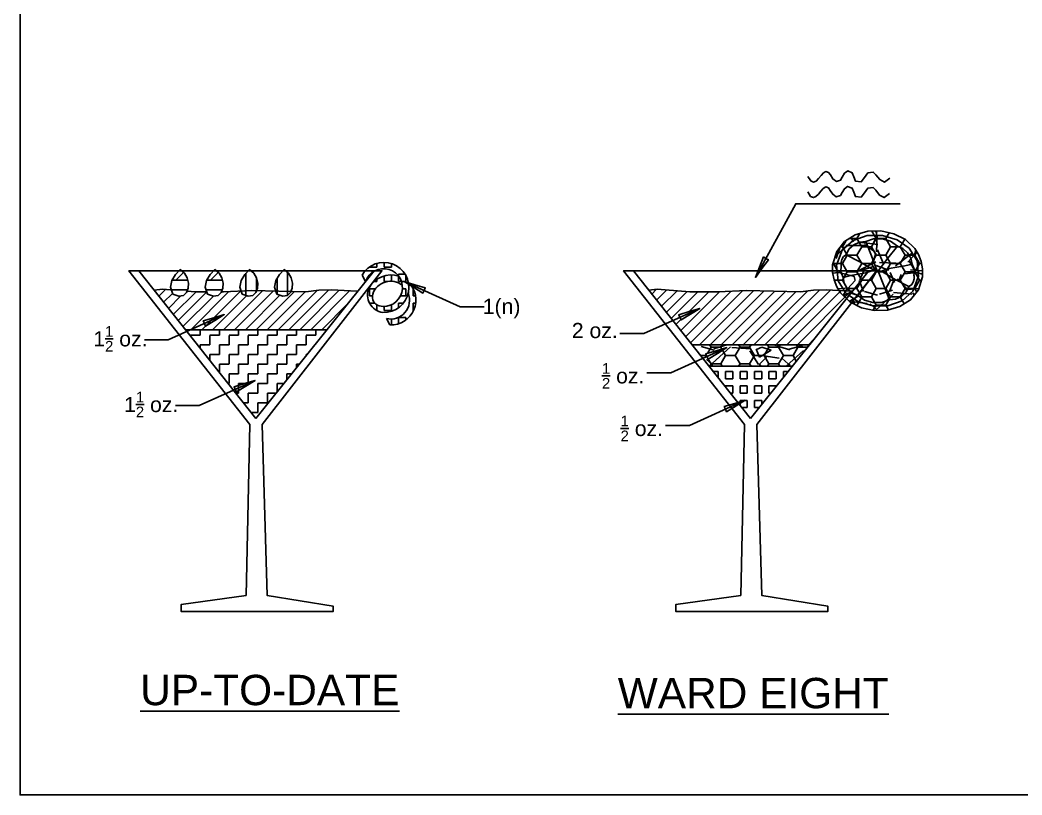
# Model space of a CAD drawing. Header units: metres. Extents: x 0 to 16.5, y 0 to 11.5.
# Drawn here: x 0.01 to 3.31, y 0.01 to 2.562 of the extents above; entities that cross this region are included whole.
import ezdxf

# ---------------------------------------------------------------- set-up
doc = ezdxf.new("R2010")
doc.units = ezdxf.units.M
for name, color, linetype in [('angostura', 23, 'Continuous'), ('bourbon - whiskey', 35, 'Continuous'), ('lemon juice', 51, 'Continuous'), ('orange juice', 30, 'Continuous'), ('sherry', 53, 'Continuous'), ('triple sec', 200, 'Continuous')]:
    doc.layers.add(name, color=color, linetype=linetype)
doc.styles.get("Standard").update_dxf_attribs({"font": 'arial.ttf'})
pattern_1 = [(45, (0, 0), (-0.0179605122421383, 0.01796051224213831), [])]

# ---------------------------------------------------------------- blocks, each defined once
blk = doc.blocks.new('A$C3C0D392B')
blk.add_lwpolyline([(0, 0), (-0.1842500000000005, -0.08290000000000042), (-0.2625799999999998, -0.08290000000000042)])
blk.add_lwpolyline([(-0.06531999999999982, -0.02941000000000216), (-0.06911999999999985, -0.02083999999999975), (-0.03454999999999941, -0.01041999999999987), (0, 0), (-0.03069999999999951, -0.018930000000001), (-0.06146999999999991, -0.03788000000000125), (-0.06531999999999982, -0.02941000000000216)], close=True)
blk = doc.blocks.new('A$C58052D40')
for points in [[(0.1892300000000002, 0.7974199999999989), (0.1989999999999998, 0.782449999999999), (0.2080599999999997, 0.7782299999999971), (0.2165800000000004, 0.7817399999999992), (0.2247699999999995, 0.7899899999999977), (0.2327399999999997, 0.8000299999999996), (0.2407199999999996, 0.8087699999999991), (0.2488600000000005, 0.8133199999999974), (0.2573699999999999, 0.8106099999999987), (0.2634500000000006, 0.802089999999998), (0.2720199999999995, 0.7891799999999982), (0.2831500000000009, 0.7807699999999986), (0.2969299999999997, 0.7854899999999994), (0.3025099999999998, 0.7949899999999985), (0.3100000000000005, 0.807739999999999), (0.3206900000000008, 0.8153799999999976), (0.3357700000000001, 0.8096299999999985), (0.3409300000000002, 0.7960699999999985), (0.3466199999999997, 0.7815899999999978), (0.3651800000000005, 0.7798499999999997), (0.3761299999999999, 0.7938499999999991), (0.3868799999999997, 0.8093099999999982), (0.4048800000000004, 0.81175), (0.4136799999999994, 0.8026299999999971), (0.4262200000000007, 0.7868499999999976), (0.4415600000000008, 0.7785399999999978), (0.458870000000001, 0.791999999999998)], [(0.45838, 0.7412099999999988), (0.4410799999999995, 0.7278199999999977), (0.4257200000000001, 0.7360599999999984), (0.4131300000000007, 0.7519099999999987), (0.4043399999999995, 0.7610199999999985), (0.386330000000001, 0.7585699999999989), (0.3756500000000003, 0.7431099999999979), (0.3646899999999995, 0.7291099999999986), (0.3461300000000005, 0.7307999999999986), (0.3403799999999997, 0.7452799999999975), (0.3352299999999993, 0.7589099999999984), (0.3201499999999999, 0.7646599999999992), (0.30945, 0.7569999999999979), (0.3019700000000007, 0.7442499999999974), (0.2964400000000005, 0.7347699999999975), (0.2826599999999999, 0.7300399999999989), (0.2715399999999999, 0.7384499999999985), (0.2629099999999998, 0.7513099999999984), (0.2568300000000008, 0.7598199999999977), (0.24831, 0.7625399999999978), (0.2402300000000004, 0.758029999999998), (0.2322600000000001, 0.74925), (0.2242300000000004, 0.7392699999999977), (0.2160899999999994, 0.7310199999999973), (0.207510000000001, 0.7274899999999977), (0.1984500000000011, 0.7317299999999989), (0.1887399999999992, 0.7466999999999988)], [(0.4930000000000003, 0.7073099999999997), (0.1497299999999999, 0.7073099999999997), (0.01670000000000016, 0.464739999999999)]]:
    blk.add_lwpolyline(points)
blk.add_lwpolyline([(0.0429700000000004, 0.5320199999999993), (0.02983000000000047, 0.4983799999999974), (0.01670000000000016, 0.464739999999999), (0.03796999999999962, 0.4939299999999989), (0.05930000000000035, 0.5230599999999974), (0.0511600000000012, 0.5275699999999972), (0.0429700000000004, 0.5320199999999993)], close=True)
blk = doc.blocks.new('A$C7E895C52')
for points in [[(0.2354999999999983, 0.004050000000002996), (0.2354999999999983, 0.004050000000002996), (0.2297999999999973, 0.04335000000000377), (0.2169749999999979, 0.07995000000000374), (0.1983749999999986, 0.1127250000000046), (0.1751999999999967, 0.140625), (0.1218749999999993, 0.1785750000000021), (0.0591749999999962, 0.1995000000000005), (-0.007725000000000648, 0.2040000000000006), (-0.07387500000000102, 0.1925999999999988), (-0.1338750000000033, 0.1658250000000017), (-0.182850000000002, 0.1242750000000044), (-0.2153250000000035, 0.06832500000000152), (-0.2263500000000036, -0.001350000000002183), (-0.2263500000000036, -0.001350000000002183)], [(0.2150999999999996, 0.0009750000000039449), (0.1960499999999996, 0.08055000000000234), (0.1478999999999964, 0.1371750000000027), (0.0804749999999963, 0.1709250000000004), (0.003374999999998352, 0.1819500000000005), (-0.07357500000000528, 0.1701750000000004), (-0.140625, 0.1357500000000016), (-0.1881750000000011, 0.07867500000000405), (-0.2062500000000007, -0.0008999999999979025)], [(0.08654999999999902, 0.1399499999999989), (0.04852499999999793, 0.1590750000000014), (0.004649999999998045, 0.1653750000000045), (-0.0388500000000036, 0.1587750000000021), (-0.07605000000000217, 0.1392749999999978)], [(-0.07605000000000217, 0.1392749999999978), (-0.1065749999999994, 0.1317000000000021), (-0.134400000000003, 0.1138500000000029), (-0.1551000000000045, 0.08850000000000335), (-0.164475000000003, 0.05865000000000009)], [(-0.07605000000000217, 0.1392749999999978), (-0.03750000000000142, 0.07162500000000449), (0.001124999999998266, 0.003750000000000142)], [(0.009149999999998215, 0.002700000000000813), (0.04799999999999827, 0.07124999999999915), (0.08654999999999902, 0.1399499999999989)], [(0.1734000000000009, 0.06015000000000015), (0.1628999999999969, 0.08924999999999983), (0.142799999999994, 0.1140000000000043), (0.1162500000000009, 0.1319250000000025), (0.08654999999999902, 0.1399499999999989)], [(-0.164475000000003, 0.05865000000000009), (-0.1770000000000032, 0.04770000000000252), (-0.1834500000000006, 0.03240000000000265), (-0.1850250000000031, 0.01522500000000093), (-0.1827000000000041, -0.001574999999995441)], [(-0.02025000000000432, 0.003375000000001904), (-0.09082500000000238, 0.03337499999999949), (-0.164475000000003, 0.05865000000000009)], [(0.1734000000000009, 0.06015000000000015), (0.1376999999999953, 0.04560000000000031), (0.09937499999999844, 0.03382500000000022), (0.06187499999999702, 0.02114999999999867), (0.02872499999999789, 0.003675000000001205), (0.0268499999999996, -7.499999999893703e-05)], [(0.1915499999999994, 0.001650000000005036), (0.1891499999999979, 0.03330000000000055), (0.1734000000000009, 0.06015000000000015)], [(-0.2263500000000036, -0.001350000000002183), (-0.2263500000000036, -0.001350000000002183), (-0.2206500000000027, -0.04064999999999941), (-0.2078249999999997, -0.07724999999999937), (-0.1892250000000004, -0.1100250000000003), (-0.166050000000002, -0.1379249999999992), (-0.1127250000000046, -0.1758749999999978), (-0.05002499999999799, -0.1967999999999961), (0.01687499999999886, -0.2012999999999963), (0.08302499999999924, -0.189899999999998), (0.143024999999998, -0.1631250000000009), (0.1920000000000002, -0.121575), (0.2244749999999982, -0.06562499999999716), (0.2354999999999983, 0.004050000000002996), (0.2354999999999983, 0.004050000000002996)], [(-0.2059500000000014, 0.001725000000000421), (-0.1869000000000014, -0.07784999999999798), (-0.1387500000000017, -0.1344749999999983), (-0.07132500000000164, -0.1682249999999996), (0.005774999999999864, -0.1792499999999997), (0.08272499999999994, -0.1674749999999996), (0.1497749999999982, -0.1330499999999972), (0.1973249999999993, -0.07597499999999968), (0.2153999999999954, 0.003600000000002268)], [(-0.1824000000000012, 0.001049999999999329), (-0.1799999999999997, -0.03059999999999974), (-0.1642500000000027, -0.05744999999999578)], [(-0.1642500000000027, -0.05744999999999578), (-0.1285500000000006, -0.04289999999999949), (-0.09022500000000377, -0.03112499999999585), (-0.05272500000000235, -0.01844999999999786), (-0.01957500000000323, -0.0009749999999968395), (-0.01770000000000493, 0.00277499999999975)], [(0, 0), (-0.0388500000000036, -0.06854999999999833), (-0.07740000000000435, -0.1372499999999981)], [(-0.02025000000000432, 0.003375000000001904), (0.001124999999998266, 0.003750000000000142)], [(0, 0), (-0.01770000000000493, 0.00277499999999975)], [(0, 0), (0.008024999999996396, -0.001049999999999329)], [(0.009149999999998215, 0.002700000000000813), (0.001124999999998266, 0.003750000000000142)], [(0.009149999999998215, 0.002700000000000813), (0.0268499999999996, -7.499999999893703e-05)], [(0.1736249999999977, -0.05594999999999928), (0.1861499999999978, -0.04500000000000171), (0.1925999999999988, -0.02969999999999828), (0.1941749999999978, -0.01252499999999657), (0.1918499999999987, 0.004274999999999807)], [(0.02939999999999898, -0.0006750000000010914), (0.008024999999996396, -0.001049999999999329)], [(0.08519999999999683, -0.136574999999997), (0.04664999999999964, -0.06892500000000013), (0.008024999999996396, -0.001049999999999329)], [(0.02939999999999898, -0.0006750000000010914), (0.09997499999999704, -0.03067499999999868), (0.1736249999999977, -0.05594999999999928)], [(-0.1642500000000027, -0.05744999999999578), (-0.1537500000000023, -0.08654999999999902), (-0.1336499999999994, -0.1113), (-0.1071000000000026, -0.1292249999999981), (-0.07740000000000435, -0.1372499999999981)], [(0.08519999999999683, -0.136574999999997), (0.1157249999999976, -0.1289999999999978), (0.1435499999999976, -0.1111500000000021), (0.1642499999999991, -0.08579999999999899), (0.1736249999999977, -0.05594999999999928)], [(-0.07740000000000435, -0.1372499999999981), (-0.03937499999999972, -0.156374999999997), (0.004500000000000171, -0.1626750000000001), (0.04799999999999827, -0.1560750000000013), (0.08519999999999683, -0.136574999999997)]]:
    blk.add_lwpolyline(points)

msp = doc.modelspace()

# ---------------------------------------------------------------- hatches: boundary and pattern name
at = {"layer": 'angostura'}
h = msp.add_hatch(dxfattribs=at)
h.set_pattern_fill('DOLMIT', color=256, scale=0.005, style=0)
h.set_pattern_definition([(0, (-8.144536432651535, -4.675999999999998), (0, 0.03175), []), (45, (-8.144536432651535, -4.675999999999998), (-0.06349995671750493, 0.06349995671750494), [0.04490130000000001, -0.0898025])])
h.paths.add_polyline_path([(0.5609486987172922, 1.71366314787353), (0.5517486987172924, 1.729163147873529), (0.5426843749670582, 1.736427464070526), (0.5338590931949665, 1.736427464070526), (0.5222486987172954, 1.724063147873526), (0.5101486987172952, 1.704063147873527), (0.505648698717295, 1.682163147873525), (0.5130486987172955, 1.65986314787353), (0.5328486987172973, 1.652763147873527), (0.5481486987172954, 1.655163147873525), (0.5585486987172943, 1.664763147873528), (0.564248698717297, 1.679163147873534), (0.5651486987172949, 1.696163147873524)])
h.paths.add_polyline_path([(0.5376486987172968, 1.740463147873526), (0.5338590931949665, 1.736427464070525), (0.5426843749670565, 1.736427464070525)])
h = msp.add_hatch(dxfattribs=at)
h.set_pattern_fill('DOLMIT', color=256, scale=0.005, style=0)
h.set_pattern_definition([(0, (-8.030436432651534, -4.675999999999998), (0, 0.03175), []), (45, (-8.030436432651534, -4.675999999999998), (-0.06349995671750493, 0.06349995671750494), [0.04490130000000001, -0.0898025])])
h.paths.add_polyline_path([(0.6750486987172928, 1.71366314787353), (0.6658486987172929, 1.729163147873529), (0.6567843749670588, 1.736427464070526), (0.647959093194967, 1.736427464070526), (0.6363486987172959, 1.724063147873526), (0.6242486987172957, 1.704063147873527), (0.6197486987172955, 1.682163147873525), (0.6271486987172961, 1.65986314787353), (0.6469486987172979, 1.652763147873527), (0.662248698717296, 1.655163147873525), (0.6726486987172948, 1.664763147873528), (0.6783486987172975, 1.679163147873534), (0.6792486987172954, 1.696163147873524)])
h.paths.add_polyline_path([(0.6517486987172973, 1.740463147873526), (0.647959093194967, 1.736427464070525), (0.656784374967057, 1.736427464070525)])
at = {"layer": 'bourbon - whiskey'}
h = msp.add_hatch(dxfattribs=at)
h.set_pattern_fill('ANSI31', color=256, scale=0.008, style=0)
h.set_pattern_definition(pattern_1)
h.paths.add_polyline_path([(1.020794269895589, 1.542605904475943), (1.121929597578728, 1.668885532165213), (1.119542847143908, 1.66897971338694), (1.035882847143927, 1.673869713386937), (0.9939428471439312, 1.67228971338694), (0.9517928471439258, 1.667569713386938), (0.9025937131472415, 1.668666342222865), (0.9010486987172954, 1.664763147873528), (0.8906486987172963, 1.655163147873525), (0.8754486987172961, 1.652763147873527), (0.8555486987172967, 1.659863147873529), (0.8522102836995432, 1.669789368526315), (0.7894916090764963, 1.671187342465193), (0.7869486987172948, 1.664763147873528), (0.7765486987172957, 1.655163147873525), (0.7613486987172955, 1.652763147873528), (0.7414486987172962, 1.659863147873528), (0.7380467948001684, 1.669978142187121), (0.6808028471439214, 1.667469713386938), (0.6739229555112943, 1.667477059774159), (0.6728486987172944, 1.664763147873528), (0.6624486987172957, 1.655163147873525), (0.6472486987172952, 1.652763147873527), (0.6273486987172956, 1.659863147873529), (0.6247703139517816, 1.667529545242989), (0.5871528471439295, 1.667569713386937), (0.56051954166324, 1.669742119526442), (0.5585486987172944, 1.664763147873528), (0.5481486987172955, 1.655163147873525), (0.532848698717296, 1.652763147873527), (0.5130486987172956, 1.659863147873529), (0.5083586267274771, 1.673996743194196), (0.5059928471439267, 1.674189713386939), (0.4931928471439184, 1.675009713386936), (0.480162847143927, 1.675759713386938), (0.4606928471439272, 1.674139713386937), (0.4515962634819747, 1.672935802482254), (0.5547724249008877, 1.542605904475944)])
h = msp.add_hatch(dxfattribs=at)
h.set_pattern_fill('ANSI31', color=256, scale=0.008, style=0)
h.set_pattern_definition(pattern_1)
h.paths.add_polyline_path([(2.40259013367424, 1.67153971338694), (2.309710133674236, 1.667469713386937), (2.216060133674242, 1.667569713386937), (2.134900133674245, 1.674189713386939), (2.122100133674241, 1.675009713386937), (2.109070133674239, 1.675759713386938), (2.089600133674234, 1.674139713386937), (2.080503550012287, 1.672935802482254), (2.159816253680932, 1.572749708741375), (2.183299950018664, 1.583315778898216), (2.179507502700297, 1.591868745613588), (2.214077502700297, 1.602288745613588), (2.248627502700297, 1.612708745613588), (2.217927502700297, 1.593778745613587), (2.187157502700297, 1.574828745613587), (2.183299792510844, 1.583315708030382), (2.159816253680933, 1.572749708741375), (2.222790133997764, 1.493202463661855), (2.61013513334694, 1.493202463661855), (2.75083688410904, 1.668885532165212), (2.748450133674253, 1.668979713386938), (2.664790133674239, 1.673869713386937), (2.622850133674237, 1.67228971338694), (2.580700133674239, 1.667569713386937)])
at = {"layer": 'lemon juice'}
h = msp.add_hatch(dxfattribs=at)
h.set_pattern_fill('HONEY', color=256, scale=0.01, style=0)
h.set_pattern_definition([(0, (1.305543375125389, -4.646347759502133), (0.047625, 0.0274963), [0.03175, -0.0635]), (120, (1.305543375125389, -4.646347759502133), (-0.04762499431007806, 0.02749630985523391), [0.03174999999999998, -0.06349999999999996]), (59.99999999999999, (1.305543375125389, -4.646347759502133), (5.689921946938625e-09, 0.05499260985523389), [-0.0635, 0.03175])])
h.paths.add_polyline_path([(2.795394469928704, 1.832734216615668), (2.775133868182682, 1.830724945220404), (2.755645817275114, 1.821881776273137), (2.740023563317797, 1.807570241517451), (2.731237171518267, 1.789320971621685), (2.776064574711006, 1.766268671865612), (2.81848192652332, 1.740475873712028), (2.832210150084514, 1.738725000927511), (2.81378876619266, 1.785805171897221)], flags=0)
h.paths.add_polyline_path([(2.821042050015685, 1.841761119508146), (2.795394469928704, 1.832734216615669), (2.81378876619266, 1.785805171897221), (2.832210150084514, 1.738725000927511), (2.837253331653737, 1.737304809960331), (2.868527002018619, 1.777600514805008), (2.899622458504204, 1.818020258273003), (2.877044328826529, 1.833814223740525), (2.849523897786678, 1.841937148348534)], flags=0)
h.paths.add_polyline_path([(2.868527002018654, 1.777600514805092), (2.837253331653738, 1.737304809960331), (2.848333843801046, 1.733878308873852), (2.849884326592983, 1.736105982363277), (2.872748757126585, 1.744212888210064), (2.8979527671215, 1.748839601682378), (2.923601454095113, 1.752812905792382), (2.947827003192895, 1.758808457300984), (2.943811172510777, 1.778428640055326), (2.93324016461154, 1.796156368900734), (2.917901389185237, 1.81011267863398), (2.899622458504203, 1.818020258273003)], flags=0)
h.paths.add_polyline_path([(2.897952767121426, 1.748839601682367), (2.872748757126585, 1.744212888210065), (2.849884326592983, 1.736105982363277), (2.848333843801045, 1.733878308873852), (2.837253331653796, 1.73730480996031), (2.832210150084523, 1.738725000927511), (2.818481926523316, 1.740475873712028), (2.776064574711008, 1.766268671865603), (2.731237171518268, 1.789320971621686), (2.740023563317797, 1.807570241517451), (2.755645817275111, 1.821881776273135), (2.775133868182679, 1.830724945220401), (2.795394469928706, 1.83273421661567), (2.821042050015683, 1.841761119508148), (2.849523897786677, 1.841937148348535), (2.877044328826532, 1.833814223740526), (2.899622458504207, 1.818020258273002), (2.917901389185238, 1.810112678633981), (2.93324016461154, 1.796156368900732), (2.943811172510777, 1.778428640055323), (2.947827003192896, 1.758808457300985), (2.923601454095119, 1.75281290579238)], flags=0)
h.paths.add_polyline_path([(2.892328890616973, 1.707463602165255), (2.937156293809707, 1.684411302409172), (2.928369902010179, 1.666162032513407), (2.912747648052862, 1.65185049775772), (2.893259597145303, 1.643007328810457), (2.872998995399268, 1.640998057415187), (2.847351415312292, 1.63197115452271), (2.818869567541299, 1.631795125682325), (2.791349136501444, 1.639918050290336), (2.768771006823768, 1.655712015757854), (2.750492076142739, 1.663619595396878), (2.735153300716436, 1.677575905130125), (2.724582292817196, 1.695303633975533), (2.720566462135082, 1.714923816729874), (2.744792011232857, 1.720919368238476), (2.770440698206528, 1.724892672348485), (2.795644708201392, 1.729519385820791), (2.81850913873499, 1.737626291667579), (2.820059621526929, 1.739853965157006), (2.831140133674295, 1.736427464070512), (2.836183315243459, 1.735007273103346), (2.849911538804657, 1.733256400318829)], flags=0)
h.paths.add_polyline_path([(2.964237371516666, 1.769767269182045), (2.938666114064339, 1.810527709194761), (2.898616037892793, 1.838429413112922), (2.850251085360838, 1.852674223108147), (2.799858379731504, 1.85229888242728), (2.753697956639942, 1.836491260568431), (2.717919785771443, 1.80435710642688), (2.699402985418473, 1.756296062053306), (2.704156093811311, 1.703965004848814), (2.729727351263637, 1.663204564836098), (2.769777427435185, 1.635302860917935), (2.818142379967143, 1.62105805092271), (2.86853508559647, 1.621433391603575), (2.914695508688031, 1.637241013462425), (2.950473679556534, 1.669375167603977), (2.968990479909504, 1.717436211977558)], flags=16)
h.paths.add_polyline_path([(2.872998995399271, 1.640998057415187), (2.893259597145298, 1.643007328810455), (2.912747648052862, 1.65185049775772), (2.928369902010179, 1.666162032513407), (2.937156293809707, 1.684411302409174), (2.892328890616964, 1.707463602165249), (2.849911538804658, 1.733256400318827), (2.83618331524346, 1.735007273103346), (2.854604699135317, 1.687927102133638)], flags=0)
h.paths.add_polyline_path([(2.854604699135317, 1.687927102133638), (2.83618331524346, 1.735007273103346), (2.831140133674239, 1.736427464070526), (2.799866463309491, 1.696131759225891), (2.768771006823771, 1.655712015757854), (2.791349136501445, 1.639918050290334), (2.818869567541304, 1.631795125682324), (2.847351415312288, 1.63197115452271), (2.872998995399271, 1.640998057415187)], flags=0)
h.paths.add_polyline_path([(2.799866463309382, 1.696131759225717), (2.83114013367424, 1.736427464070526), (2.820059621526929, 1.739853965157006), (2.818509138734993, 1.73762629166758), (2.795644708201395, 1.729519385820793), (2.770440698206501, 1.724892672348478), (2.744792011232867, 1.720919368238478), (2.720566462135081, 1.714923816729873), (2.724582292817196, 1.695303633975537), (2.735153300716434, 1.677575905130128), (2.750492076142738, 1.663619595396879), (2.768771006823771, 1.655712015757854)], flags=0)
h.paths.add_polyline_path([(2.69956278828294, 1.800255724265452), (2.68600962562652, 1.756647388911964), (2.686000329667225, 1.730939988919359), (2.690806972456939, 1.70629856590896), (2.69966950956, 1.683569573514856), (2.711917003480319, 1.663537446059487), (2.742543076818269, 1.634258561714064), (2.780760878370542, 1.615012972137958), (2.823199299409611, 1.60589836146197), (2.866638357459208, 1.607039501444807), (2.907569790214057, 1.618603081865711), (2.942814675499311, 1.64065884150847), (2.968830677045035, 1.673476549765407), (2.982383839701455, 1.717084885118891), (2.98239313566075, 1.742792285111501), (2.977586492871039, 1.767433708121901), (2.968723955767981, 1.790162700515999), (2.956476461847656, 1.810194827971368), (2.925850388509701, 1.839473712316797), (2.88763258695743, 1.858719301892903), (2.845194165918366, 1.867833912568889), (2.80175510786877, 1.866692772586049), (2.760823675113915, 1.855129192165144), (2.725578789828665, 1.833073432522387)])
h.paths.add_polyline_path([(2.753697956639943, 1.836491260568434), (2.799858379731505, 1.852298882427283), (2.850251085360838, 1.852674223108146), (2.898616037892793, 1.838429413112922), (2.938666114064338, 1.81052770919476), (2.964237371516666, 1.769767269182047), (2.968990479909504, 1.717436211977557), (2.950473679556534, 1.669375167603977), (2.914695508688032, 1.637241013462424), (2.86853508559647, 1.621433391603574), (2.818142379967139, 1.62105805092271), (2.769777427435179, 1.635302860917936), (2.729727351263637, 1.663204564836102), (2.704156093811311, 1.703965004848813), (2.699402985418473, 1.756296062053305), (2.717919785771443, 1.804357106426881)], flags=0)
h = msp.add_hatch(dxfattribs=at)
h.set_pattern_fill('GRAVEL', color=256, scale=0.01, style=0)
h.set_pattern_definition([(228.0128, (1.488423375125389, -4.392347759502133), (-2.032001726589601, -2.286002808951258), [0.0341721, -3.38305]), (184.9697, (1.465563375125389, -4.417747759502133), (3.048004930617913, 0.2539982075387458), [0.0586405, -5.8054]), (132.5104, (1.407143375125389, -4.422827759502134), (2.539998151833169, -2.794002729246041), [0.04134819999999999, -4.09347]), (267.2737, (1.308083375125389, -4.486327759502133), (0.2539988970828173, 5.079998365336643), [0.0534005, -5.28664]), (292.8337, (1.305543375125389, -4.539667759502134), (-1.27000360555019, 3.048001733005111), [0.0523634, -5.18398]), (357.2737, (1.325863375125389, -4.587927759502133), (-5.079998365336643, 0.2539988970828175), [0.0534005, -5.28664]), (37.6942, (1.379203375125389, -4.590467759502133), (-3.302002086123993, -2.539997735698489), [0.07061939999999998, -6.991310000000001]), (72.2553, (1.435083375125389, -4.547287759502133), (1.77800355654672, 5.58800162060364), [0.06667200000000001, -6.60053]), (121.4296, (1.455403375125389, -4.483787759502134), (-2.032000523526448, 3.301996115997269), [0.0535813, -5.304550000000001]), (175.2364, (1.427463375125389, -4.438067759502133), (2.793997805305446, -0.2539976162721156), [0.06117129999999998, -2.997389999999999]), (222.3974, (1.366503375125389, -4.432987759502133), (-3.048000091723971, -2.793996365063697), [0.0791078, -7.83168]), (138.8141, (1.559543375125389, -4.488867759502133), (-1.777998867422474, 1.5239976557124), [0.0270005, -2.67306]), (171.4692, (1.539223375125389, -4.471087759502133), (3.30199495955914, -0.5080012800045699), [0.05136819999999997, -5.085459999999998]), (225, (1.488423375125389, -4.463467759502134), (-5.329070518200751e-17, -0.2539998268700198), [0.03592090000000001, -0.323289]), (203.1986, (1.470643375125389, -4.432987759502133), (1.270004282559083, 0.5080022274306265), [0.0193441, -1.91506]), (291.8014, (1.452863375125389, -4.440607759502134), (-0.2540001781894509, 0.7620004908731864), [0.0273566, -1.34048]), (30.9638, (1.463023375125389, -4.466007759502133), (0.7619991954808226, 0.5080003958660553), [0.04443199999999998, -1.436629999999999]), (161.5651, (1.501123375125389, -4.443147759502134), (0.5080002318180982, -0.2539996222465077), [0.0321287, -0.7710899999999999]), (16.38950000000001, (1.305543375125389, -4.440607759502134), (2.540001401396935, 0.7619984149967804), [0.04500880000000001, -4.455880000000001]), (70.3462, (1.348723375125389, -4.427907759502133), (-1.015997168867651, -2.7939960488545), [0.03775990000000001, -3.73822]), (293.1986, (1.501123375125389, -4.392347759502133), (-0.5080022274306264, 1.270004282559083), [0.038688, -1.89572]), (343.6105, (1.516363375125389, -4.427907759502133), (-2.540001401396935, 0.7619984149967811), [0.04500879999999999, -4.455879999999998]), (339.444, (1.305543375125389, -4.598087759502134), (-1.270001576425591, 0.5079993836050138), [0.0434035, -2.12677]), (294.7751, (1.346183375125389, -4.613327759502134), (-1.269997040362684, 2.793998702615667), [0.03636719999999997, -3.600359999999999]), (66.80140000000002, (1.503663375125389, -4.646347759502133), (0.5080022274306267, 1.270004282559083), [0.038688, -1.89572]), (17.35400000000001, (1.518903375125389, -4.610787759502132), (-3.302000178185996, -1.015998467560563), [0.0425783, -4.215239999999999]), (69.444, (1.379203375125389, -4.646347759502133), (-0.5079993836050144, -1.270001576425591), [0.0217018, -2.14848]), (101.3099, (1.488423375125389, -4.646347759502133), (-0.2539987462887349, 1.015996746090262), [0.0129515, -1.2822]), (165.9638, (1.485883375125389, -4.633647759502134), (0.7620005354697174, -0.2539995604123642), [0.0523634, -0.994905]), (186.0090000000001, (1.435083375125389, -4.620947759502133), (2.539996254442795, 0.2539994068547858), [0.0485267, -4.80414]), (303.6901, (1.463023375125389, -4.488867759502133), (-0.2540000871307233, 0.507999509923184), [0.0366324, -0.879178]), (353.1572, (1.483343375125389, -4.519347759502134), (4.318001785664342, -0.508002275165484), [0.06395569999999999, -6.3316]), (60.94540000000001, (1.546843375125389, -4.526967759502133), (-1.015997636582909, -1.777995761083413), [0.0261508, -2.58894]), (90, (1.559543375125389, -4.504107759502133), (-0.254, 0.254), [0.01524, -0.23876]), (120.2564, (1.430003375125389, -4.613327759502134), (1.015997846683611, -1.777999103247756), [0.0352867, -3.49339]), (48.01279999999999, (1.412223375125389, -4.582847759502133), (2.032001726589601, 2.286002808951258), [0.06834430000000001, -3.34888]), (0, (1.457943375125389, -4.532047759502133), (0.254, 0.254), [0.06604, -0.18796]), (325.3048, (1.523983375125389, -4.532047759502133), (-2.539995599095369, 1.778000169048476), [0.040161, -3.97593]), (254.0546, (1.557003375125389, -4.554907759502132), (-0.2540006479701474, -1.016002420320363), [0.0369829, -1.81217]), (207.646, (1.546843375125389, -4.590467759502133), (-4.825998304902272, -2.540001597472339), [0.0602145, -5.96125]), (175.4261, (1.493503375125389, -4.618407759502134), (-3.302000760474751, 0.2539987711219462), [0.06370289999999995, -6.306579999999998]), (175.4261, (1.493503375125389, -4.618407759502134), (-3.302000760474751, 0.2539987711219462), [0.06370289999999995, -6.306579999999998])])
h.paths.add_polyline_path([(2.795394469928704, 1.832734216615669), (2.775133868182677, 1.830724945220403), (2.755645817275115, 1.821881776273139), (2.740023563317797, 1.807570241517453), (2.731237171518267, 1.789320971621685), (2.776064574710999, 1.766268671865612), (2.818481926523321, 1.740475873712028), (2.832210150084514, 1.738725000927512), (2.81378876619266, 1.785805171897221)], flags=0)
h.paths.add_polyline_path([(2.81378876619266, 1.785805171897221), (2.832210150084514, 1.738725000927511), (2.837253331653737, 1.737304809960331), (2.868527002018619, 1.777600514805008), (2.899622458504204, 1.818020258273003), (2.877044328826529, 1.833814223740525), (2.849523897786678, 1.841937148348534), (2.821042050015683, 1.841761119508146), (2.795394469928704, 1.832734216615669)], flags=0)
h.paths.add_polyline_path([(2.868527002018557, 1.777600514805066), (2.837253331653738, 1.737304809960332), (2.848333843801045, 1.733878308873851), (2.849884326592984, 1.736105982363279), (2.872748757126578, 1.744212888210065), (2.89795276712147, 1.748839601682377), (2.923601454095112, 1.752812905792382), (2.947827003192895, 1.758808457300984), (2.943811172510777, 1.778428640055325), (2.93324016461154, 1.796156368900734), (2.917901389185242, 1.81011267863398), (2.899622458504204, 1.818020258273003)], flags=0)
h.paths.add_polyline_path([(2.892328890616959, 1.707463602165258), (2.937156293809708, 1.684411302409174), (2.928369902010178, 1.666162032513405), (2.912747648052863, 1.651850497757719), (2.8932595971453, 1.643007328810457), (2.872998995399264, 1.640998057415185), (2.847351415312291, 1.631971154522711), (2.818869567541305, 1.631795125682323), (2.791349136501443, 1.639918050290334), (2.768771006823773, 1.655712015757854), (2.750492076142741, 1.663619595396877), (2.735153300716436, 1.677575905130124), (2.724582292817196, 1.695303633975537), (2.720566462135082, 1.714923816729875), (2.744792011232844, 1.720919368238472), (2.770440698206476, 1.724892672348485), (2.795644708201397, 1.729519385820794), (2.818509138734992, 1.737626291667581), (2.82005962152693, 1.739853965157007), (2.831140133674201, 1.736427464070532), (2.836183315243461, 1.735007273103347), (2.849911538804657, 1.733256400318826)], flags=0)
h.paths.add_polyline_path([(2.872748757126582, 1.744212888210065), (2.849884326592985, 1.736105982363279), (2.848333843801045, 1.733878308873852), (2.837253331653761, 1.737304809960319), (2.832210150084517, 1.738725000927509), (2.818481926523318, 1.74047587371203), (2.776064574711012, 1.766268671865598), (2.731237171518267, 1.789320971621685), (2.740023563317797, 1.807570241517452), (2.755645817275111, 1.821881776273135), (2.775133868182679, 1.830724945220401), (2.795394469928706, 1.83273421661567), (2.821042050015683, 1.841761119508148), (2.849523897786677, 1.841937148348535), (2.877044328826532, 1.833814223740526), (2.899622458504207, 1.818020258273002), (2.917901389185238, 1.810112678633981), (2.93324016461154, 1.796156368900732), (2.943811172510777, 1.778428640055323), (2.947827003192896, 1.758808457300985), (2.923601454095119, 1.75281290579238), (2.897952767121497, 1.748839601682372)], flags=0)
h.paths.add_polyline_path([(2.968990479909504, 1.717436211977561), (2.964237371516666, 1.769767269182045), (2.938666114064339, 1.810527709194761), (2.898616037892793, 1.838429413112922), (2.850251085360838, 1.852674223108146), (2.799858379731504, 1.852298882427282), (2.753697956639945, 1.836491260568434), (2.717919785771443, 1.804357106426882), (2.699402985418473, 1.756296062053305), (2.704156093811311, 1.703965004848815), (2.729727351263637, 1.663204564836097), (2.769777427435181, 1.635302860917934), (2.818142379967143, 1.621058050922711), (2.868535085596468, 1.621433391603573), (2.914695508688033, 1.637241013462424), (2.950473679556534, 1.669375167603977)], flags=16)
h.paths.add_polyline_path([(2.872998995399271, 1.640998057415188), (2.893259597145303, 1.643007328810457), (2.912747648052861, 1.651850497757718), (2.928369902010178, 1.666162032513406), (2.937156293809708, 1.684411302409173), (2.892328890616978, 1.707463602165246), (2.849911538804656, 1.733256400318829), (2.836183315243461, 1.735007273103348), (2.854604699135317, 1.687927102133638)], flags=0)
h.paths.add_polyline_path([(2.836183315243462, 1.735007273103347), (2.831140133674238, 1.736427464070526), (2.799866463309501, 1.696131759226011), (2.768771006823771, 1.655712015757854), (2.791349136501447, 1.639918050290334), (2.818869567541298, 1.631795125682324), (2.847351415312291, 1.631971154522711), (2.872998995399271, 1.640998057415187), (2.854604699135317, 1.687927102133638)], flags=0)
h.paths.add_polyline_path([(2.83114013367424, 1.736427464070526), (2.82005962152693, 1.739853965157006), (2.818509138734992, 1.737626291667579), (2.7956447082014, 1.729519385820792), (2.77044069820647, 1.724892672348471), (2.744792011232855, 1.720919368238476), (2.720566462135081, 1.714923816729874), (2.724582292817196, 1.695303633975536), (2.735153300716437, 1.677575905130125), (2.750492076142738, 1.663619595396878), (2.768771006823771, 1.655712015757854), (2.799866463309491, 1.696131759225866)], flags=0)
h.paths.add_polyline_path([(2.69956278828294, 1.800255724265452), (2.68600962562652, 1.756647388911964), (2.686000329667225, 1.730939988919359), (2.690806972456939, 1.70629856590896), (2.69966950956, 1.683569573514856), (2.711917003480319, 1.663537446059487), (2.742543076818269, 1.634258561714064), (2.780760878370542, 1.615012972137958), (2.823199299409611, 1.60589836146197), (2.866638357459208, 1.607039501444807), (2.907569790214057, 1.618603081865711), (2.942814675499311, 1.64065884150847), (2.968830677045035, 1.673476549765407), (2.982383839701455, 1.717084885118891), (2.98239313566075, 1.742792285111501), (2.977586492871039, 1.767433708121901), (2.968723955767981, 1.790162700515999), (2.956476461847656, 1.810194827971368), (2.925850388509701, 1.839473712316797), (2.88763258695743, 1.858719301892903), (2.845194165918366, 1.867833912568889), (2.80175510786877, 1.866692772586049), (2.760823675113915, 1.855129192165144), (2.725578789828665, 1.833073432522387)])
h.paths.add_polyline_path([(2.717919785771444, 1.804357106426883), (2.753697956639944, 1.836491260568432), (2.799858379731506, 1.852298882427283), (2.850251085360838, 1.852674223108144), (2.898616037892793, 1.838429413112918), (2.938666114064339, 1.81052770919476), (2.964237371516666, 1.769767269182046), (2.968990479909504, 1.717436211977559), (2.950473679556534, 1.669375167603978), (2.914695508688034, 1.637241013462426), (2.868535085596469, 1.621433391603575), (2.818142379967138, 1.621058050922711), (2.769777427435183, 1.635302860917934), (2.729727351263636, 1.663204564836098), (2.704156093811311, 1.703965004848814), (2.699402985418473, 1.756296062053304)], flags=0)
h = msp.add_hatch(dxfattribs=at)
h.set_pattern_fill('HONEY', color=256, scale=0.01, style=0)
h.set_pattern_definition([(0, (0, 0), (0.047625, 0.0274963), [0.03175, -0.0635]), (120, (0, 0), (-0.04762499431007806, 0.02749630985523391), [0.03175, -0.0635]), (59.99999999999999, (0, 0), (5.689921946938625e-09, 0.05499260985523389), [-0.0635, 0.03175])])
h.paths.add_polyline_path([(2.55308099888434, 1.421963510636028), (2.61013513334694, 1.493202463661855), (2.222790133997765, 1.493202463661855), (2.258578457255128, 1.447995426921934), (2.272057698725245, 1.454060171116629), (2.268265251406878, 1.462613137832002), (2.302835251406878, 1.473033137832001), (2.337385251406878, 1.483453137832002), (2.306685251406878, 1.464523137832), (2.275915251406878, 1.445573137832), (2.272057541217424, 1.454060100248796), (2.258578457255128, 1.447995426921933), (2.279186723185238, 1.421963510636028)])
h = msp.add_hatch(dxfattribs=at)
h.set_pattern_fill('GRAVEL', color=256, scale=0.01, style=0)
h.set_pattern_definition([(228.0128, (0.18288, 0.254), (-2.032001726589601, -2.286002808951258), [0.0341721, -3.38305]), (184.9697, (0.16002, 0.2286), (3.048004930617913, 0.2539982075387458), [0.0586405, -5.8054]), (132.5104, (0.1016, 0.22352), (2.539998151833169, -2.794002729246041), [0.04134819999999999, -4.09347]), (267.2737, (0.00254, 0.16002), (0.2539988970828173, 5.079998365336643), [0.0534005, -5.28664]), (292.8337, (0, 0.10668), (-1.27000360555019, 3.048001733005111), [0.0523634, -5.18398]), (357.2737, (0.02032, 0.05842000000000001), (-5.079998365336643, 0.2539988970828175), [0.0534005, -5.28664]), (37.6942, (0.07366, 0.05587999999999999), (-3.302002086123993, -2.539997735698489), [0.07061939999999998, -6.991310000000001]), (72.2553, (0.12954, 0.09906000000000001), (1.77800355654672, 5.58800162060364), [0.06667200000000001, -6.60053]), (121.4296, (0.14986, 0.16256), (-2.032000523526448, 3.301996115997269), [0.0535813, -5.304550000000001]), (175.2364, (0.12192, 0.20828), (2.793997805305446, -0.2539976162721156), [0.0611713, -2.99739]), (222.3974, (0.06096, 0.21336), (-3.048000091723971, -2.793996365063697), [0.0791078, -7.83168]), (138.8141, (0.254, 0.15748), (-1.777998867422474, 1.5239976557124), [0.0270005, -2.67306]), (171.4692, (0.23368, 0.17526), (3.30199495955914, -0.5080012800045699), [0.0513682, -5.08546]), (225, (0.18288, 0.18288), (-5.329070518200751e-17, -0.2539998268700198), [0.03592090000000001, -0.323289]), (203.1986, (0.1651, 0.21336), (1.270004282559083, 0.5080022274306265), [0.0193441, -1.91506]), (291.8014, (0.14732, 0.20574), (-0.2540001781894509, 0.7620004908731864), [0.0273566, -1.34048]), (30.9638, (0.15748, 0.18034), (0.7619991954808226, 0.5080003958660553), [0.044432, -1.43663]), (161.5651, (0.19558, 0.2032), (0.5080002318180982, -0.2539996222465077), [0.0321287, -0.7710899999999999]), (16.38950000000001, (0, 0.20574), (2.540001401396935, 0.7619984149967804), [0.04500880000000001, -4.455880000000001]), (70.3462, (0.04318, 0.21844), (-1.015997168867651, -2.7939960488545), [0.03775990000000001, -3.73822]), (293.1986, (0.19558, 0.254), (-0.5080022274306264, 1.270004282559083), [0.038688, -1.89572]), (343.6105, (0.21082, 0.21844), (-2.540001401396935, 0.7619984149967811), [0.04500880000000001, -4.455880000000001]), (339.444, (0, 0.04826), (-1.270001576425591, 0.5079993836050138), [0.0434035, -2.12677]), (294.7751, (0.04064, 0.03302), (-1.269997040362684, 2.793998702615667), [0.0363672, -3.60036]), (66.80140000000002, (0.19812, 0), (0.5080022274306267, 1.270004282559083), [0.038688, -1.89572]), (17.354, (0.21336, 0.03556), (-3.302000178185996, -1.015998467560563), [0.04257830000000001, -4.21524]), (69.444, (0.07366, 0), (-0.5079993836050144, -1.270001576425591), [0.0217018, -2.14848]), (101.3099, (0.18288, 0), (-0.2539987462887349, 1.015996746090262), [0.0129515, -1.2822]), (165.9638, (0.18034, 0.0127), (0.7620005354697174, -0.2539995604123642), [0.0523634, -0.994905]), (186.0090000000001, (0.12954, 0.0254), (2.539996254442795, 0.2539994068547858), [0.0485267, -4.80414]), (303.6901, (0.15748, 0.15748), (-0.2540000871307233, 0.507999509923184), [0.0366324, -0.879178]), (353.1572, (0.1778, 0.127), (4.318001785664342, -0.508002275165484), [0.06395569999999999, -6.3316]), (60.94540000000001, (0.2413, 0.11938), (-1.015997636582909, -1.777995761083413), [0.0261508, -2.58894]), (90, (0.254, 0.14224), (-0.254, 0.254), [0.01524, -0.23876]), (120.2564, (0.12446, 0.03302), (1.015997846683611, -1.777999103247756), [0.0352867, -3.49339]), (48.01280000000001, (0.10668, 0.0635), (2.032001726589601, 2.286002808951258), [0.06834430000000001, -3.34888]), (0, (0.1524, 0.1143), (0.254, 0.254), [0.06604, -0.18796]), (325.3048, (0.21844, 0.1143), (-2.539995599095369, 1.778000169048476), [0.040161, -3.97593]), (254.0546, (0.25146, 0.09144000000000001), (-0.2540006479701474, -1.016002420320363), [0.0369829, -1.81217]), (207.646, (0.2413, 0.05587999999999999), (-4.825998304902272, -2.540001597472339), [0.0602145, -5.96125]), (175.4261, (0.18796, 0.02794), (-3.302000760474751, 0.2539987711219462), [0.06370289999999999, -6.30658]), (175.4261, (0.18796, 0.02794), (-3.302000760474751, 0.2539987711219462), [0.06370289999999999, -6.30658])])
h.paths.add_polyline_path([(2.222790133997765, 1.493202463661855), (2.258578457255128, 1.447995426921933), (2.272057698725245, 1.454060171116629), (2.268265251406878, 1.462613137832002), (2.302835251406878, 1.473033137832001), (2.337385251406878, 1.483453137832002), (2.306685251406878, 1.464523137832), (2.275915251406878, 1.445573137832), (2.272057541217424, 1.454060100248796), (2.258578457255128, 1.447995426921933), (2.279186723185238, 1.421963510636028), (2.553080998884339, 1.421963510636028), (2.610135133346941, 1.493202463661855)])
at = {"layer": 'orange juice'}
h = msp.add_hatch(dxfattribs=at)
h.set_pattern_fill('SQUARE', color=256, scale=0.0075, style=0)
h.set_pattern_definition([(0, (0, 0), (0, 0.0238125), [0.0238125, -0.0238125]), (90, (0, 0), (-0.0238125, 1.458046940019768e-18), [0.0238125, -0.0238125])])
h.paths.add_polyline_path([(2.553080998884339, 1.421963510636028), (2.279186723185238, 1.421963510636028), (2.373621389738474, 1.302675680085984), (2.398744534726182, 1.310252617011365), (2.377831595128318, 1.297357439598088), (2.415340133674239, 1.249977464070528)])
at = {"layer": 'sherry'}
h = msp.add_hatch(dxfattribs=at)
h.set_pattern_fill('ZIGZAG', color=256, scale=0.01, style=0)
h.set_pattern_definition([(0, (0, 0), (0.03175, 0.03175), [0.03175, -0.03175]), (90, (0.03175, 0), (-0.03175, 0.03175), [0.03175, -0.03175])])
h.paths.add_polyline_path([(0.7864328471439268, 1.249977464070528), (1.020794269895589, 1.542605904475943), (0.5547724249008877, 1.542605904475943)])
at = {"layer": 'triple sec'}
h = msp.add_hatch(dxfattribs=at)
h.set_pattern_fill('LINE', color=256, scale=0.0108, angle=90, style=0)
h.set_pattern_definition([(90, (0, 0), (-0.03429, 2.099587593628466e-18), [])])
h.paths.add_polyline_path([(0.7383486987172964, 1.704063147873529), (0.7339486987172958, 1.682163147873526), (0.7380467948001682, 1.669978142187121), (0.7736828471439313, 1.67153971338694), (0.7894916090764963, 1.671187342465193), (0.7926486987172957, 1.679163147873526), (0.793348698717296, 1.696163147873525), (0.789248698717295, 1.713663147873528), (0.7800486987172944, 1.729163147873528), (0.7709200889830133, 1.736427464070526), (0.7620590931949663, 1.736427464070526), (0.7504486987172966, 1.724063147873528)])
h.paths.add_polyline_path([(0.8524486987172969, 1.704063147873529), (0.8480486987172964, 1.682163147873527), (0.8522102836995431, 1.669789368526315), (0.9025937131472413, 1.668666342222864), (0.9067486987172962, 1.679163147873526), (0.9074486987172965, 1.696163147873526), (0.9033486987172952, 1.713663147873528), (0.8941486987172954, 1.729163147873527), (0.8850200889830138, 1.736427464070526), (0.8761590931949669, 1.736427464070525), (0.8645486987172971, 1.724063147873529)])
h.paths.add_polyline_path([(0.8522102836995432, 1.669789368526315), (0.8555486987172968, 1.659863147873529), (0.8754486987172968, 1.652763147873527), (0.8906486987172968, 1.655163147873526), (0.9010486987172951, 1.664763147873527), (0.9025937131472416, 1.668666342222864)])
h.paths.add_polyline_path([(0.738046794800168, 1.66997814218712), (0.7414486987172959, 1.659863147873528), (0.7613486987172962, 1.652763147873527), (0.7765486987172958, 1.655163147873525), (0.7869486987172949, 1.664763147873528), (0.7894916090764963, 1.671187342465193), (0.7736828471439331, 1.67153971338694)])

# ---------------------------------------------------------------- linework, layer by layer
for p, q in [((0.7864328471439266, 1.249977464070528), (0.4013328471439266, 1.736427464070526)), ((0.7864328471439266, 1.249977464070528), (1.176022847143926, 1.736427464070526)), ((1.136734986611787, 1.72241681796349), (1.148520666423249, 1.70131503275271)), ((2.415340133674238, 1.249977464070528), (2.030240133674239, 1.736427464070526)), ((2.415340133674238, 1.249977464070528), (2.804930133674238, 1.736427464070526)), ((1.228522147813366, 1.55807560118452), (1.216736468001905, 1.5791773863953)), ((0.5547724249008881, 1.542605904475943), (1.020794269895589, 1.542605904475943)), ((2.222790133997765, 1.493202463661855), (2.61013513334694, 1.493202463661855)), ((2.279186723185239, 1.421963510636028), (2.553080998884338, 1.421963510636028))]:
    msp.add_line(p, q)
for points in [[(0.0104167, 11.5461), (16.5118, 11.5461), (16.5118, 0.0104167), (0.0104167, 0.0104167), (0.0104167, 11.5461)], [(1.176022847143926, 1.736427464070526), (1.202232847143927, 1.736427464070526), (0.8080828471439268, 1.230397464070526), (0.8237628471439264, 0.6675174640705266), (1.041372847143926, 0.6322574640705256), (1.041372847143926, 0.6145074640705261), (0.5413128471439261, 0.6145074640705261), (0.5413128471439261, 0.638067464070526), (0.7550128471439259, 0.6675174640705266), (0.7667928471439267, 1.230397464070526), (0.3687328471439267, 1.736427464070526), (0.4013328471439266, 1.736427464070526), (1.176022847143926, 1.736427464070526)], [(2.804930133674238, 1.736427464070526), (2.831140133674239, 1.736427464070526), (2.436990133674239, 1.230397464070526), (2.452670133674239, 0.6675174640705266), (2.670280133674238, 0.6322574640705256), (2.670280133674238, 0.6145074640705261), (2.170220133674238, 0.6145074640705261), (2.170220133674238, 0.638067464070526), (2.383920133674238, 0.6675174640705266), (2.395700133674239, 1.230397464070526), (1.997640133674238, 1.736427464070526), (2.030240133674239, 1.736427464070526), (2.804930133674238, 1.736427464070526)]]:
    msp.add_lwpolyline(points, close=True)
for points in [[(0.5130486987172955, 1.659863147873529), (0.505648698717295, 1.682163147873526), (0.5101486987172952, 1.704063147873529), (0.5222486987172954, 1.724063147873528), (0.537648698717295, 1.740463147873526), (0.5517486987172959, 1.729163147873527), (0.5609486987172958, 1.713663147873528), (0.5651486987172949, 1.696163147873526), (0.5642486987172952, 1.679163147873526), (0.5585486987172943, 1.664763147873528), (0.5481486987172954, 1.655163147873525), (0.5328486987172956, 1.652763147873527), (0.5130486987172955, 1.659863147873529)], [(0.6273486987172956, 1.659863147873529), (0.6198486987172953, 1.682163147873526), (0.6242486987172957, 1.704063147873529), (0.6363486987172959, 1.724063147873528), (0.6517486987172956, 1.740463147873526), (0.6659486987172945, 1.729163147873527), (0.6751486987172943, 1.713663147873528), (0.6792486987172954, 1.696163147873526), (0.6785486987172953, 1.679163147873526), (0.6728486987172944, 1.664763147873528), (0.6624486987172955, 1.655163147873525), (0.6472486987172954, 1.652763147873527), (0.6273486987172956, 1.659863147873529)], [(0.7414486987172961, 1.659863147873529), (0.7339486987172958, 1.682163147873526), (0.7383486987172962, 1.704063147873529), (0.7504486987172965, 1.724063147873528), (0.7658486987172961, 1.740463147873526), (0.780048698717295, 1.729163147873527), (0.7892486987172949, 1.713663147873528), (0.793348698717296, 1.696163147873526), (0.7926486987172958, 1.679163147873526), (0.7869486987172949, 1.664763147873528), (0.776548698717296, 1.655163147873525), (0.7613486987172959, 1.652763147873527), (0.7414486987172961, 1.659863147873529)], [(0.8555486987172967, 1.659863147873529), (0.8480486987172964, 1.682163147873526), (0.8524486987172968, 1.704063147873529), (0.864548698717297, 1.724063147873528), (0.8799486987172966, 1.740463147873526), (0.8941486987172955, 1.729163147873527), (0.9033486987172954, 1.713663147873528), (0.9074486987172965, 1.696163147873526), (0.9067486987172964, 1.679163147873526), (0.9010486987172954, 1.664763147873528), (0.8906486987172966, 1.655163147873525), (0.8754486987172965, 1.652763147873527), (0.8555486987172967, 1.659863147873529)], [(0.4515962634819757, 1.672935802482254), (0.4606928471439269, 1.674139713386937), (0.480162847143927, 1.675759713386938), (0.4931928471439275, 1.675009713386938), (0.505992847143927, 1.674189713386939), (0.5083575459937119, 1.674000000000001)], [(0.56051954166324, 1.669742119526442), (0.5871528471439267, 1.667569713386937), (0.6247703139517817, 1.667529545242989)], [(0.6739229555112944, 1.667477059774159), (0.6808028471439269, 1.667469713386938), (0.7736828471439279, 1.67153971338694), (0.9517928471439263, 1.667569713386937), (0.9939428471439276, 1.67228971338694), (1.035882847143928, 1.673869713386937), (1.119542847143926, 1.668979713386939), (1.121929597578728, 1.668885532165213), (1.121929597578728, 1.668885532165213), (1.121929597578728, 1.668885532165213)], [(2.080503550012287, 1.672935802482254), (2.089600133674239, 1.674139713386937), (2.109070133674239, 1.675759713386938), (2.122100133674239, 1.675009713386938), (2.134900133674239, 1.674189713386939), (2.216060133674238, 1.667569713386937), (2.309710133674239, 1.667469713386938), (2.40259013367424, 1.67153971338694), (2.580700133674238, 1.667569713386937), (2.622850133674239, 1.67228971338694), (2.66479013367424, 1.673869713386937), (2.748450133674238, 1.668979713386939), (2.75083688410904, 1.668885532165213), (2.75083688410904, 1.668885532165213), (2.75083688410904, 1.668885532165213)]]:
    msp.add_lwpolyline(points)
for centre, radius, start, end in [((1.208498012966069, 1.681960411129671), 0.08238114350644131, 267.7802247227094, 150.5878695891584), ((1.207533006861324, 1.681421440002202), 0.06227528688414236, 256.9975203555048, 161.3705739563627), ((1.23171299160865, 1.64039492650551), 0.08238114350644131, 71.79186011645707, 150.5878695891584), ((1.230747985503905, 1.639855955378041), 0.06227528688414236, 51.65698350505411, 161.3705739563627), ((1.23171299160865, 1.64039492650551), 0.08238114350644131, 267.7802247227094, 45.97952207528549), ((1.211813497012181, 1.656546453108017), 0.05727611307911982, 154.8907358521187, 263.477358459749), ((1.202510616469834, 1.651350647620414), 0.03190047640181508, 164.7349584819293, 253.6331358299522), ((1.230747985503905, 1.639855955378041), 0.06227528688414236, 256.9975203555048, 21.65393664178021)]:
    msp.add_arc(centre, radius, start, end)
at = {"layer": 'orange juice'}
for p, q in [((1.161653140409075, 1.749000000000001), (1.161653140409075, 1.749726263301305)), ((1.161653140409075, 1.749000000000001), (1.185465640409075, 1.749000000000001)), ((1.185465640409075, 1.749000000000001), (1.185465640409075, 1.761056318860883)), ((1.209278140409075, 1.749000000000001), (1.209278140409075, 1.764337860753953)), ((1.209278140409075, 1.749000000000001), (1.233090640409075, 1.749000000000001)), ((1.233090640409075, 1.749000000000001), (1.233090640409075, 1.760585187637322)), ((1.209278140409075, 1.701375000000001), (1.209278140409075, 1.719662386771887)), ((1.233090640409075, 1.70208716398351), (1.233090640409075, 1.722764550088549)), ((1.256903140409075, 1.725187500000001), (1.278626976976847, 1.725187500000001)), ((1.256903140409075, 1.719379328114943), (1.256903140409075, 1.725187500000001)), ((1.256903140409075, 1.701375000000001), (1.256903140409075, 1.718830308883881)), ((1.280715640409075, 1.701375000000001), (1.280715640409075, 1.721599622674953)), ((1.17632270868795, 1.701375000000001), (1.185465640409075, 1.701375000000001)), ((1.185465640409075, 1.701375000000001), (1.185465640409075, 1.708569960883587)), ((1.209278140409075, 1.701375000000001), (1.221072319878048, 1.701375000000001)), ((1.256903140409075, 1.701375000000001), (1.266525097855935, 1.701375000000001)), ((1.266525097855935, 1.701375000000001), (1.280715640409075, 1.701375000000001)), ((1.161653140409075, 1.677562500000001), (1.181185622271567, 1.677562500000001)), ((1.161653140409075, 1.65375), (1.161653140409075, 1.677562500000001)), ((1.161653140409075, 1.65375), (1.170700500110077, 1.65375)), ((1.263322815650269, 1.65375), (1.280715640409075, 1.65375)), ((1.269688617537769, 1.677562500000001), (1.280715640409075, 1.677562500000001)), ((1.280715640409075, 1.65375), (1.280715640409075, 1.677562500000001)), ((1.304528140409075, 1.677562500000001), (1.305233222062318, 1.677562500000001)), ((1.304528140409075, 1.65375), (1.304528140409075, 1.677562500000001)), ((1.304528140409075, 1.65375), (1.313004410696926, 1.65375)), ((1.161653140409075, 1.6299375), (1.17886495082792, 1.6299375)), ((1.161653140409075, 1.62889700908284), (1.161653140409075, 1.6299375)), ((1.185465640409075, 1.606125), (1.185465640409075, 1.624385685433328)), ((1.209278140409075, 1.606125), (1.209278140409075, 1.619170609763538)), ((1.233090640409075, 1.606125), (1.233090640409075, 1.624632191689328)), ((1.256903140409075, 1.6299375), (1.272375000395216, 1.6299375)), ((1.256903140409075, 1.615300104779825), (1.256903140409075, 1.6299375)), ((1.304528140409075, 1.6299375), (1.313427708987533, 1.6299375)), ((1.304528140409075, 1.606125), (1.304528140409075, 1.6299375)), ((1.184643105113491, 1.606125), (1.185465640409075, 1.606125)), ((1.209278140409075, 1.606125), (1.233090640409075, 1.606125)), ((1.304528140409075, 1.606125), (1.306627776149059, 1.606125)), ((1.22828511438223, 1.5585), (1.233090640409075, 1.5585)), ((1.233090640409075, 1.558500000000002), (1.233090640409075, 1.577624746772573)), ((1.256903140409075, 1.5823125), (1.280715640409075, 1.5823125)), ((1.256903140409075, 1.56195954412714), (1.256903140409075, 1.5823125)), ((1.280715640409075, 1.574172625005405), (1.280715640409075, 1.5823125))]:
    msp.add_line(p, q, dxfattribs=at)

# ---------------------------------------------------------------- block references
for name, p in [('A$C58052D40', (2.415340133674238, 1.249977464070528)), ('A$C3C0D392B', (0.6829787566133962, 1.59214607765824)), ('A$C3C0D392B', (2.248627502700296, 1.612708745613588)), ('A$C3C0D392B', (2.337385251406877, 1.483453137832001)), ('A$C3C0D392B', (0.784455377206287, 1.375764924380702)), ('A$C3C0D392B', (2.398744534726183, 1.310252617011365))]:
    msp.add_blockref(name, p)
at = {"xscale": 0.6473588515881001, "yscale": 0.6473588515881001, "zscale": 0.6473588515881001, "rotation": 351.7267524355844}
msp.add_blockref('A$C7E895C52', (2.831140133674239, 1.736427464070526), dxfattribs=at)
at = {"xscale": -1}
msp.add_blockref('A$C3C0D392B', (1.27582459487326, 1.701042523317346), dxfattribs=at)

# ---------------------------------------------------------------- texts
for s, insert, char_height, width, attachment_point in [('1(n)', (1.596173280565932, 1.612162335080229), 0.05, 0.2980207827620802, 5), ('\\A1;1{\\H0.7x;\\S1/2;} oz.', (0.3408621689140574, 1.51264197403956), 0.05, 0.2980207827620802, 5), ('2 oz.', (1.903056132912676, 1.539592611731685), 0.05, 0.2980207827620802, 5), ('\\A1;{\\H0.7x;\\S1/2;} oz.', (1.996568042389168, 1.390631890178951), 0.05, 0.2980207827620802, 5), ('\\A1;1{\\H0.7x;\\S1/2;} oz.', (0.4423387895069482, 1.296260820762022), 0.05, 0.2980207827620802, 5), ('\\A1;{\\H0.7x;\\S1/2;} oz.', (2.057927325708473, 1.217431369358315), 0.05, 0.2980207827620802, 5), ('{\\LUP-TO-DATE}', (0.4059848110837483, 0.4061167498199389), 0.1, 0.6095368608618799, 1), ('{\\LWARD EIGHT}', (2.424800483696973, 0.3452299831077963), 0.1, 0.9446880992205386, 5)]:
    msp.add_mtext(s, dxfattribs=dict(insert=insert, char_height=char_height, width=width, attachment_point=attachment_point))

doc.saveas('drawing.dxf')
